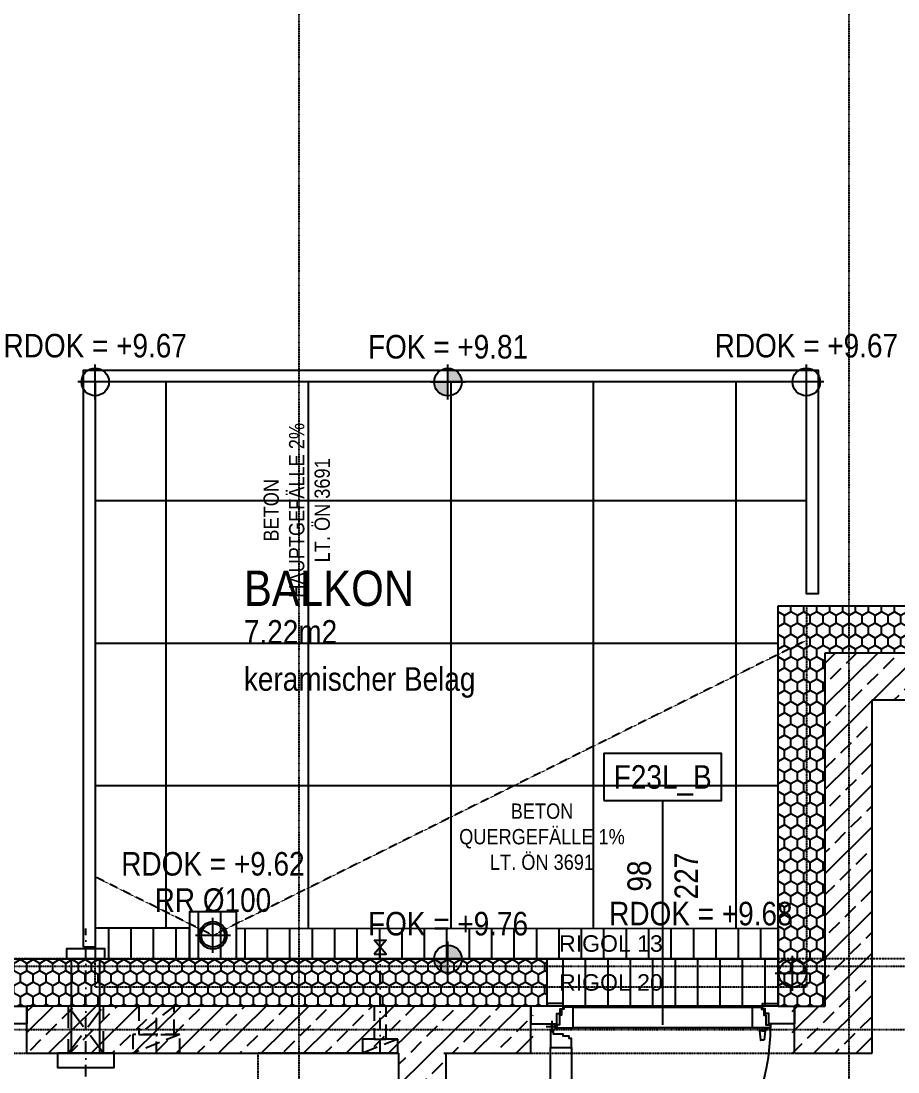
# Model space of a CAD drawing. Header units: millimetres. Extents: x -1798295 to -1733564, y -52013 to 52701.
# Drawn here: x -1763018 to -1759294, y -5672 to -1209 of the extents above; entities that cross this region are included whole.
import ezdxf
from ezdxf.enums import TextEntityAlignment as Align

# ---------------------------------------------------------------- set-up
doc = ezdxf.new("R2010")
doc.units = ezdxf.units.MM
for name, pattern in [('HIDDEN2', [0.1875, 0.125, -0.0625]), ('STRICHLINIE', [0.75, 0.5, -0.25]), ('STRICHPUNKT', [1, 0.5, -0.25, 0, -0.25])]:
    doc.linetypes.add(name, pattern=pattern)
for name, color, linetype in [('01-BFL-G00-L03-M0', 10, 'Continuous'), ('01-HID-G00-L03-ENTWÄSSERUNG', 8, 'HIDDEN2'), ('01-SYM-G00-L03-M0', 8, 'Continuous'), ('01-TXT---------M0', 1, 'Continuous'), ('01-TXT---------PP', 1, 'Continuous'), ('01-TXT-G00-L03-M0', 1, 'Continuous'), ('02-ANS-G00-L03-M0', 8, 'Continuous'), ('02-ANS-G00-L03-Rigol', 8, 'Continuous'), ('02-AXO-G00-L03-M0', 8, 'STRICHPUNKT'), ('02-DIM-G00-L03-ACHSEN', 8, 'Continuous'), ('02-FIL-G00-L03-LILA', 223, 'Continuous'), ('02-FIL-G00-L03-PLATTENBELAG', 253, 'Continuous'), ('02-FIL-G00-L03-STB', 8, 'Continuous'), ('02-HID-G00-L03-M0', 8, 'HIDDEN2'), ('02-TWA---------M0', 4, 'Continuous'), ('02-TWA-G00-L03-M0', 4, 'Continuous'), ('02-WDA---------M0', 8, 'Continuous'), ('02-WDA-G00-L03-M0', 8, 'Continuous'), ('03-SYM-G00-L03-M0', 8, 'Continuous'), ('04-HLP---------M0', 8, 'HIDDEN2'), ('04-STO---------M0', 1, 'Continuous'), ('04-SYM---------EP', 8, 'Continuous'), ('04-SYM-G00-L03-EP', 8, 'Continuous'), ('04-TXT---------EP', 8, 'Continuous'), ('04-TXT-G00-L03-M0', 8, 'Continuous'), ('04-TXT-G00-L03-POS', 8, 'Continuous'), ('05-SYM---------M0', 8, 'Continuous'), ('05-TXT---------PP', 8, 'Continuous'), ('07-SAN---------M0', 8, 'Continuous'), ('07-SAN-G00-L03-M0', 8, 'Continuous'), ('07-TXT-G00-L03-M0', 8, 'Continuous'), ('07_MOB-G00-L03-M0', 6, 'HIDDEN2')]:
    doc.layers.add(name, color=color, linetype=linetype)
doc.styles.add('ARIAL', font='arial.ttf', dxfattribs={"width": 0.85})
doc.styles.get("Standard").update_dxf_attribs({"font": 'arial.ttf'})
doc.dimstyles.new('pp chromy&schneider', dxfattribs={"dimscale": 0.005, "dimtxt": 25, "dimasz": 10, "dimexe": 0, "dimexo": 0, "dimgap": 5, "dimtad": 1, "dimdec": 1, "dimlfac": 100, "dimrnd": 0.1, "dimzin": 9, "dimdsep": 46, "dimtxsty": 'ARIAL', "dimblk": 'c&s kote', "dimcen": 0, "dimse1": 1, "dimse2": 1, "dimclrd": 8, "dimclrt": 8, "dimadec": 0, "dimazin": 0, "dimtfac": 0.75, "dimtdec": 1, "dimtix": 1, "dimtmove": 2, "dimatfit": 0, "dimldrblk": 'NONE', "dimfxl": 1, "dimtolj": 1, "dimlwd": -1, "dimarcsym": 0})
pattern_1 = [(44.70755001056367, (-1820439.006936861, -33596.33596844049), (-89.34302179080515, 90.259761008368), []), (44.70755001056367, (-1820349.205506736, -33596.79433824898), (-89.34302179080515, 90.259761008368), [63.49999999999999, -31.75])]
pattern_2 = [(90.00000069270138, (-1708605.963854944, -10861.87172452254), (-27.4963005757672, 47.6249996675807), [31.74999999999999, -63.49999999999997]), (210.000000692683, (-1708605.963854944, -10861.87172452254), (-27.49630927946677, -47.62499464249742), [31.74999999999999, -63.49999999999997]), (150.000000692683, (-1708605.963854944, -10861.87172452254), (-54.99260985523395, 5.0250832817e-06), [-63.49999999999997, 31.74999999999999])]
pattern_3 = [(90.00000069270138, (-1823605.963310606, -55861.87311484877), (-95.25, -1.1513656057e-06), [])]

# ---------------------------------------------------------------- blocks, each defined once
blk = doc.blocks.new('Fenster Doppelt 196')
at = {"layer": '02-WDA---------M0'}
for points in [[(-1.550000000454019, -0.1999999998079147), (-1.550000000395811, -0.4000000002561137)], [(-0.0699999998323619, -0.2000000008265488), (-0.0700000001234003, -0.4000000013184036)]]:
    blk.add_lwpolyline(points, dxfattribs=at)
at = {"layer": '04-HLP---------M0', "linetype": 'Continuous'}
for p, q in [((-0.0837462240015157, 0.7479937488387804), (-0.0737462241668254, 0.7479937488678843)), ((-0.0837462241761387, 0.7199937489494915), (-0.0737462241668254, 0.7199937489494915)), ((-0.0717462240136229, 0.7459937489184088), (-0.0335253610392101, 0.7417469862703002)), ((-0.0717462242464535, 0.73399374888686), (-0.0717462240136229, 0.7459937489184088)), ((-0.0717462240136229, 0.7459937489184088), (-0.0717462240136229, 0.721993748957175)), ((-0.0717462242464535, 0.73399374888686), (-0.0717462240136229, 0.721993748957175)), ((-0.0717462240136229, 0.721993748957175), (-0.0335253609227948, 0.7262405114597641)), ((-0.0317462240927853, 0.7397592188208364), (-0.0317462242092006, 0.7282282788364683)), ((-0.0317462241509929, 0.7339937488286524), (-0.0317462240345776, 0.7295739200344542)), ((-0.9487221757881344, -0.0950015098205768), (-0.9444754130672663, -0.0567806468025083)), ((-0.9424876456032508, -0.0550015098851873), (-0.9309567055897788, -0.0550015099142911)), ((-0.9367221755674107, -0.0550015098124277), (-0.9323023468023166, -0.0550015098269796)), ((-0.924722175754141, -0.0950015098496806), (-0.9289689381839707, -0.0567806467588525)), ((-0.9507221756502984, -0.1070015098230215), (-0.950722175766714, -0.0970015098282602)), ((-0.9367221756256183, -0.0950015099660959), (-0.9487221757881344, -0.0950015098205768)), ((-0.9487221757881344, -0.0950015098205768), (-0.924722175754141, -0.0950015098496806)), ((-0.9367221756256183, -0.0950015099660959), (-0.924722175754141, -0.0950015098496806)), ((-0.9227221757173538, -0.1070015099248849), (-0.9227221756009383, -0.0970015099737793))]:
    blk.add_line(p, q, dxfattribs=at)
for points in [[(-0.096806594519876, 0.7690715448115955), (-0.0837462241761387, 0.7690715448261471), (-0.0837462244089693, 0.6920591991365656), (-0.172029580513481, 0.6920591984235216), (-0.1720295800478198, 0.7311086799018085), (-0.163292303099297, 0.7311086801491911), (-0.16329230327392, 0.741071545518935), (-0.1377462242380716, 0.7410715455480386), (-0.1377462242962792, 0.7490715454623569), (-0.0968065944034606, 0.7490715451567667)], [(-0.0968065955676139, -0.1007284530205652), (-0.0837462249910459, -0.1007284528313903), (-0.0837462250492536, -0.0237161071272567), (-0.1720295812701806, -0.0237161063996609), (-0.1720295807463117, -0.0627655878342921), (-0.1632923037977889, -0.0627655879652593), (-0.1632923040306196, -0.0727284533058992), (-0.1377462248201482, -0.0727284533932107), (-0.1377462250529788, -0.0807284532784252), (-0.0968065953929909, -0.0807284528564196)]]:
    blk.add_lwpolyline(points, close=True, dxfattribs=at)
for points in [[(-0.1720295810955577, -0.0237161064287648), (-0.1720295805716887, 0.692059198554489)], [(-0.083746224467177, 0.6920591990929097), (-0.0837462249328383, -0.0237161070981529)]]:
    blk.add_lwpolyline(points, dxfattribs=at)
at = {"layer": '04-HLP---------M0', "linetype": 'HIDDEN2', "ltscale": 0.4}
for points in [[(-1.536253773549104, 0.4254716025025119), (-1.519255310820879, 0.4254716024588562), (-1.519255310704465, 0.4534716012713035), (-1.474255310662554, 0.4534716014604784), (-1.474255310662554, 0.4684716012998253), (-1.454255310585722, 0.4684716014453443), (-1.454255310643928, 0.4803716012247607), (-1.432751427986659, 0.4803716012393127), (-1.43275107856607, 0.3905716035369551), (-1.447970599983818, 0.3905716037552338), (-1.447970417211763, 0.3484592559107114), (-1.536253773549104, 0.3484592567401705)], [(-1.523193404544143, -0.1007284520746907), (-1.53625377517892, -0.1007284518127562), (-1.536253774946089, -0.0237161060940707), (-1.44797041872516, -0.0237161054974422), (-1.447970419307239, -0.0627655869757291), (-1.456707696139346, -0.0627655870484887), (-1.456707695964723, -0.0727284524036804), (-1.482253775175195, -0.0727284524618881), (-1.482253775000572, -0.0807284523325507), (-1.52319340466056, -0.0807284518814413)]]:
    blk.add_lwpolyline(points, close=True, dxfattribs=at)
for points in [[(-1.536253775819204, 0.3484592565509956), (-1.536253775062504, -0.0237161061086226)], [(-1.44797041872516, -0.0237161055556499), (-1.447970419772899, 0.3484592559107114)]]:
    blk.add_lwpolyline(points, dxfattribs=at)
at = {"layer": '04-HLP---------M0'}
for points in [[(-1.530263429449405, -0.1379918551829178), (-1.530263429624028, -0.0879918555438053)], [(-0.0897365706623532, -0.1379918561869999), (-0.0897365703713149, -0.0879918565042317)], [(-1.555263429472688, -0.1129918552178424), (-1.505263429367914, -0.1129918553342577)], [(-0.0647365706390701, -0.1129918562801322), (-0.1147365707438439, -0.112991856309236)]]:
    blk.add_lwpolyline(points, dxfattribs=at)
for centre in [(-1.530263429449405, -0.1129918553051539), (-0.0897365706623532, -0.1129918563237879)]:
    blk.add_circle(centre, 0.0047378318458235, dxfattribs=at)
at = {"layer": '04-HLP---------M0', "linetype": 'Continuous'}
for centre, radius, start, end in [((-0.0897365704877302, -0.1129918563383399), 0.8820903924212435, 90.44822280271343, 180.4592351155111), ((-0.0737462240504101, 0.7459937489184088), 0.002, 359.9999998957796, 89.99999989661335), ((-0.0737462241668254, 0.721993748957175), 0.002, 269.9999998966134, 359.9999998957796), ((-0.0337462240131572, 0.7397592187771806), 0.002, 359.9999998957796, 83.65980814921808), ((-0.0337462242459878, 0.7282282788946759), 0.002, 276.3401916426952, 359.9999998957796), ((-0.9424876456032508, -0.0570015097764554), 0.002, 89.9999998999484, 173.659808151612), ((-0.9309567055315708, -0.0570015098637669), 0.002, 6.340191643615963, 89.9999998999484), ((-0.9487221756717191, -0.0970015097263968), 0.002, 89.9999998999484, 179.9999998999484), ((-0.924722175754141, -0.0970015098282602), 0.002, 359.9999998999483, 89.9999998999484)]:
    blk.add_arc(centre, radius, start, end, dxfattribs=at)
at = {"layer": '04-HLP---------M0', "linetype": 'HIDDEN2', "ltscale": 0.4}
blk.add_arc((-1.530263429449405, -0.1129918553488096), 0.6013225274849598, 350.6675586333827, 80.66755860911802, dxfattribs=at)
at = {"layer": '04-STO---------M0'}
for points in [[(-1.620000026829074, -0.1239999734680168), (-1.510000027017667, -0.1239999736426398), (-1.510000026784837, -0.168999973742757), (-1.495000027003698, -0.1689999736117897), (-1.495000027003698, -0.1889999737177277), (-1.48310002707876, -0.1889999737031758), (-1.483100027253384, -0.210503856302239), (-1.550000000512225, -0.2105043877381831), (-1.550000000454019, -0.1999999998079147), (-1.620000026770865, -0.1999999737163307)], [(-1.518000025884248, -0.1200618802395184), (-1.518000025942454, -0.1070015097793657), (-1.44098768022377, -0.107001509895781), (-1.44098767946707, -0.1952848662913311), (-1.480037161149082, -0.1952848656073911), (-1.480037160974459, -0.1865475887752836), (-1.49000002647517, -0.1865475888480432), (-1.490000026766209, -0.161001509957714), (-1.498000026273075, -0.1610015099140583), (-1.498000026040244, -0.1200618801813107)], [(-0.9917999716708434, -0.1070015109726228), (-0.9917999717290511, -0.1239999738463666), (-0.9637999729020519, -0.1239999739045743), (-0.9637999727274292, -0.1689999739319319), (-0.9487999728880819, -0.1689999738737242), (-0.9487999727716667, -0.1889999740378698), (-0.9368999729631466, -0.1889999739651102), (-0.9368999728467317, -0.210503856636933), (-1.026699970709159, -0.2105042060720734), (-1.02669997041812, -0.1952846845961176), (-1.068812318262644, -0.195284867339069), (-1.068812317331319, -0.1070015109435189)], [(-0.9717999718850479, -0.1200618805160047), (-0.9717999717686323, -0.1070015100995079), (-0.8947876259917393, -0.1070015103468904), (-0.8947876254678702, -0.1952848664659541), (-0.9338371068006379, -0.1952848658838775), (-0.9338371072080915, -0.1865475891681854), (-0.9437999723013492, -0.1865475891536334), (-0.943799972475972, -0.1610015101759927), (-0.9517999723320822, -0.1610015101177851), (-0.951799971924629, -0.120061880472349)], [(-0.101999974285718, -0.1200618812436005), (-0.1019999741110951, -0.107001510754344), (-0.1790123199461959, -0.107001510754344), (-0.1790123207028955, -0.1952848671498941), (-0.1399628390790895, -0.1952848665532656), (-0.1399628391372971, -0.1865475897211581), (-0.1299999737530015, -0.1865475898230215), (-0.1299999734619632, -0.1610015108744847), (-0.1219999738386832, -0.1610015108599327), (-0.1219999740715139, -0.1200618811126333)], [(2.67173164e-08, -0.1239999746176181), (-0.1099999730358832, -0.1239999746030662), (-0.1099999733851291, -0.1689999747322872), (-0.1249999731662683, -0.1689999745867681), (-0.124999973224476, -0.1889999746781541), (-0.136899973207619, -0.1889999746344983), (-0.1368999730329961, -0.2105038572190097), (-0.069999999657739, -0.210504388785921), (-0.0699999998323619, -0.2000000008265488), (2.64844857e-08, -0.1999999748368282)]]:
    blk.add_lwpolyline(points, close=True, dxfattribs=at)
at = {"layer": '04-SYM---------EP'}
for points in [[(-1.068812317273112, -0.107001510928967), (-1.44098768022377, -0.107001509895781)], [(-0.8947876259335314, -0.1070015102741308), (-0.1790123200044036, -0.107001510768896)], [(-1.440987679641693, -0.1952848662040196), (-1.068812318204435, -0.1952848633663962)], [(-0.1790123207028955, -0.1952848670916865), (-0.8947876254678702, -0.1952848664659541)]]:
    blk.add_lwpolyline(points, dxfattribs=at)
blk = doc.blocks.new('01-SQM')
at = {"layer": '01-TXT---------M0', "color": 1, "style": 'ARIAL', "width": 0.85}
blk.add_attdef('ROOM', (2e-16, 0), '', height=0.15, dxfattribs=at)
blk.add_attdef('AREA', text='', height=0.1, dxfattribs=at).set_placement((2e-16, -0.0600000000000005), align=Align.TOP_LEFT)
at = {"layer": '01-TXT---------PP', "color": 1, "style": 'ARIAL', "width": 0.85}
blk.add_attdef('NR', text='', height=0.15, dxfattribs=at).set_placement((-0.1173128695050802, 0), align=Align.RIGHT)
blk.add_attdef('FLOOR', text='', height=0.1, dxfattribs=at).set_placement((2e-16, -0.2599999999999998), align=Align.TOP_LEFT)
blk = doc.blocks.new('FENSTER_120')
at = {"layer": '02-WDA---------M0'}
for points in [[(-1.03999999957159, 2.037268e-10), (-1.039999999629799, -0.2000000006519258)], [(-0.0599999998230487, -2.619345e-10), (-0.0599999998812564, -0.2000000007537892)]]:
    blk.add_lwpolyline(points, dxfattribs=at)
at = {"layer": '04-HLP---------M0', "linetype": 'Continuous'}
for p, q in [((-0.0737462250399403, 0.9941938028787259), (-0.0637462250888348, 0.9941938029078299)), ((-0.0617462250520475, 0.9921938029583544), (-0.0235253620776348, 0.9879470403684535)), ((-0.0617462252266705, 0.9801938029413575), (-0.0617462250520475, 0.9921938029583544)), ((-0.0617462250520475, 0.9921938029583544), (-0.0617462250520475, 0.9681938029971204)), ((-0.02174622513121, 0.9859592729044379), (-0.0217462251894176, 0.9744283329200698)), ((-0.0737462251563557, 0.9661938029603334), (-0.0637462252052501, 0.9661938029748851)), ((-0.0617462252266705, 0.9801938029413575), (-0.0617462250520475, 0.9681938029971204)), ((-0.0617462250520475, 0.9681938029971204), (-0.0235253619612195, 0.9724405655288135)), ((-0.0217462250730023, 0.9801938029122536), (-0.0217462250730023, 0.9757739741035036)), ((-0.9849222292541526, 0.1049984899000265), (-0.9806754666496998, 0.143219352903543)), ((-0.9786876992438919, 0.144998489820864), (-0.9671567592304199, 0.1449984898063121)), ((-0.9729222292080519, 0.1449984899081755), (-0.9685024004429575, 0.1449984898936236)), ((-0.9609222293365745, 0.1049984899000265), (-0.965168991824612, 0.1432193529908545)), ((-0.9869222291745243, 0.0929984898975818), (-0.9869222292327322, 0.1029984898923431)), ((-0.9729222292080519, 0.1049984897545073), (-0.9849222292541526, 0.1049984899000265)), ((-0.9849222292541526, 0.1049984899000265), (-0.9609222293365745, 0.1049984899000265)), ((-0.9729222292080519, 0.1049984897545073), (-0.9609222293365745, 0.1049984899000265)), ((-0.9589222292997874, 0.0929984897957184), (-0.9589222292415795, 0.1029984897468239))]:
    blk.add_line(p, q, dxfattribs=at)
for points in [[(-0.0868065956165083, 1.015271598807885), (-0.0737462251563557, 1.01527159885154), (-0.0737462253309786, 0.9382592531619591), (-0.1620295814936981, 0.9382592523761561), (-0.1620295810280368, 0.9773087338544428), (-0.1532923041377217, 0.9773087340872731), (-0.153292304254137, 0.9872715994570171), (-0.1277462252182886, 0.9872715995297768), (-0.1277462252764963, 0.9952715994295434), (-0.0868065954418853, 0.9952715991385048)], [(-0.0868065955583006, 0.0992715475294972), (-0.073746225098148, 0.0992715477186721), (-0.0737462252145633, 0.1762838934373576), (-0.1620295814354904, 0.17628389406309), (-0.1620295809116214, 0.1372344126284588), (-0.1532923039630987, 0.1372344124974916), (-0.1532923041959293, 0.1272715471714036), (-0.127746224985458, 0.1272715470840922), (-0.1277462251600809, 0.1192715472134296), (-0.0868065955583006, 0.1192715476936428)]]:
    blk.add_lwpolyline(points, close=True, dxfattribs=at)
for points in [[(-0.1620295813190751, 0.1762838940485381), (-0.1620295815519057, 0.9382592524925712)], [(-0.0737462253309786, 0.9382592531328556), (-0.073746225098148, 0.1762838934519095)]]:
    blk.add_lwpolyline(points, dxfattribs=at)
at = {"layer": '04-HLP---------M0'}
for points in [[(-0.07973657065304, 0.0620081443630625), (-0.0797365705366247, 0.1120081440312788)], [(-0.0547365706879646, 0.0870081442990341), (-0.1047365707345307, 0.0870081441971706)]]:
    blk.add_lwpolyline(points, dxfattribs=at)
blk.add_circle((-0.07973657065304, 0.0870081442408264), 0.0047378318458235, dxfattribs=at)
at = {"layer": '04-HLP---------M0', "linetype": 'Continuous'}
for centre, radius, start, end in [((-0.0797457412118092, 0.087017223922885), 0.928273762969762, 89.62968969472466, 180.4369473464296), ((-0.0637462250888348, 0.9921938029438024), 0.002, 359.9999999533093, 89.99999995330926), ((-0.0237462250515819, 0.9859592728607822), 0.002, 359.9999999533093, 83.65980820630381), ((-0.0637462251470424, 0.9681938029825689), 0.002, 269.9999999533093, 359.9999999533093), ((-0.0237462251679972, 0.9744283329637256), 0.002, 276.3401916997809, 359.9999999533093), ((-0.9786876991856845, 0.142998489915044), 0.002, 89.99999995664429, 173.6598082095263), ((-0.9671567592304199, 0.1429984898277325), 0.002, 6.340191700701692, 89.99999995664429), ((-0.9849222291959447, 0.1029984899796545), 0.002, 89.99999995664429, 179.9999999558105), ((-0.9609222292201591, 0.1029984898777911), 0.002, 359.9999999558106, 89.99999995664429)]:
    blk.add_arc(centre, radius, start, end, dxfattribs=at)
at = {"layer": '04-STO---------M0'}
for points in [[(-1.008000025467481, 0.0799381191754947), (-1.008000025351065, 0.0929984895774396), (-0.9309876795159651, 0.0929984894173686), (-0.9309876789338885, 0.0047151332546491), (-0.9700371603248639, 0.0047151338076219), (-0.970037160557695, 0.013452410537866), (-0.9800000257673671, 0.0134524105524179), (-0.9800000260001979, 0.0389984895446105), (-0.9880000257981008, 0.0389984895591624), (-0.9880000255652704, 0.0799381192337023)], [(-0.0919999742764048, 0.07993811929191), (-0.0919999742181972, 0.0929984897811664), (-0.1690123199950904, 0.092998489693855), (-0.1690123206935823, 0.0047151333274087), (-0.1299628391279839, 0.0047151339531411), (-0.1299628391279839, 0.0134524107852485), (-0.1199999737436883, 0.0134524106833851), (-0.1199999735108577, 0.038998489631922), (-0.11199997382937, 0.0389984896755777), (-0.1119999741204083, 0.0799381194083253)], [(-1.110000026179475, 0.0760000258596847), (-1.000000026484485, 0.0760000257723732), (-1.000000026193445, 0.0310000257450156), (-0.9850000264123082, 0.0310000258032233), (-0.9850000263541003, 0.0110000256681815), (-0.9731000265455803, 0.0110000257409411), (-0.9731000264291652, -0.0105038569454337), (-1.039999999746214, -0.010504388352274), (-1.039999999688006, -3.055902e-10), (-1.110000026237685, 2.56550265e-08)], [(0.0100000266102143, 0.0760000260197558), (-0.0999999731429853, 0.0760000259178924), (-0.0999999734340236, 0.0310000258032233), (-0.1149999732151627, 0.0310000259341905), (-0.1149999732151627, 0.0110000258282526), (-0.1268999731400981, 0.0110000258719083), (-0.1268999730236828, -0.010503856712603), (-0.0599999997066334, -0.0105043882067548), (-0.0599999998230487, -2.619345e-10), (0.010000026493799, 2.57859938e-08)]]:
    blk.add_lwpolyline(points, close=True, dxfattribs=at)
at = {"layer": '04-SYM---------EP'}
for points in [[(-0.9309876796323806, 0.0929984894610243), (-0.1690123199950904, 0.092998489693855)], [(-0.1690123206353746, 0.0047151333710644), (-0.9309876789338885, 0.0047151332546491)]]:
    blk.add_lwpolyline(points, dxfattribs=at)
blk = doc.blocks.new('04-TXT')
blk.add_line((5.82077e-11, 1.45519e-11), (0.952925950405188, 8.73115e-11))
at = {"layer": '04-TXT---------EP', "color": 8, "style": 'ARIAL', "width": 0.85}
blk.add_attdef('WIDTH', text='', height=0.1, dxfattribs=at).set_placement((0.6321633902607982, 0.05), align=Align.CENTER)
blk.add_attdef('HEIGHT', text='', height=0.1, dxfattribs=at).set_placement((0.6321633902607982, -0.05), align=Align.TOP_CENTER)
blk = doc.blocks.new('03-rar')
blk.add_circle((0, 0), 0.05)
at = {"layer": '01-TXT---------M0', "color": 8, "style": 'ARIAL', "width": 0.85}
blk.add_attdef('RR', text='', height=0.1, dxfattribs=at).set_placement((0, 0.1), align=Align.CENTER)
blk = doc.blocks.new('01-HK1')
for p, q in [((-0.0005104927695356, -0.0742200525855878), (-0.0005104928277433, 0.0742174473853083)), ((0.0737082572304644, -1.3025855878e-06), (-0.0747292428277433, -1.3025710359e-06))]:
    blk.add_line(p, q)
blk.add_circle((-0.000510492885951, -1.3026001398e-06), 0.05859375)
for points in [[(-0.0005104928277433, 0.0585924474144122), (0.0409215451800265, 0.0414307353494223), (-0.000510492885951, -1.3026001398e-06)], [(-0.000510492885951, -1.3026001398e-06), (0.0580832571722567, -1.3025710359e-06), (0.0409215451800265, 0.0414307353494223)], [(-0.0591042428277433, -1.3026292436e-06), (-0.0419425307190977, -0.0414333405642538), (-0.000510492885951, -1.3026001398e-06)], [(-0.0419425307190977, -0.0414333405642538), (-0.0005104927695356, -0.0585950526146917), (-0.000510492885951, -1.3026001398e-06)]]:
    blk.add_solid(points)
at = {"layer": '01-TXT---------M0', "color": 8, "style": 'ARIAL', "width": 0.85}
blk.add_attdef('HEIGHT', text='', height=0.1, dxfattribs=at).set_placement((0, 0.2), align=Align.TOP_CENTER)
blk = doc.blocks.new('WANDLÜFER')
at = {"layer": '02-TWA---------M0', "linetype": 'HIDDEN2', "ltscale": 0.75}
for points in [[(0.0750000000116415, 7.566996e-10), (0.0750000000116415, -0.1999999995459802), (-0.0750000000116415, -0.1999999996041879), (-0.0750000000116415, -7.566996e-10), (0.0750000000116415, 7.566996e-10)], [(-0.0750000000261935, 8.149073e-10), (0.0750000000116415, -0.1999999996041879)], [(0.0750000000116415, 7.566996e-10), (-0.0750000000116415, -0.1999999997206032)]]:
    blk.add_lwpolyline(points, dxfattribs=at)
at = {"layer": '07-SAN---------M0', "linetype": 'STRICHPUNKT', "ltscale": 0.1}
blk.add_lwpolyline([(2.910383e-10, 0.9999999999272404), (0, -0.5299999998533167)], dxfattribs=at)
at = {"layer": '07-SAN---------M0'}
for points in [[(2.91038e-11, 1.3969839e-09), (-0.1200000000098953, 1.1059456e-09), (-0.1200000000244472, 0.0600000013364479), (0.1199999999662396, 0.0600000012200326), (0.1200000000244472, 7.566996e-10)], [(0.0799999996088445, -0.3999776796990773), (-0.0800000002491288, -0.3999776796408696), (-0.0800000003073365, -0.4449776791152546), (0.0799999996088445, -0.4449776792025661)]]:
    blk.add_lwpolyline(points, close=True, dxfattribs=at)
for points in [[(-0.0600000000558794, -8.73115e-11), (-0.06000000028871, -0.4000392678863136)], [(0.059999999939464, -1.455192e-10), (0.0599999995902181, -0.4000392679445214)]]:
    blk.add_lwpolyline(points, dxfattribs=at)
blk = doc.blocks.new('01-HK2')
for p, q in [((0, -0.0979687499784632), (-5.82077e-11, 0.097968750007567)), ((0.0979687499930151, -1.45519e-11), (-0.0979687500512228, 2.91038e-11))]:
    blk.add_line(p, q)
blk.add_circle((0, -1.45519e-11), 0.0773437499974615)
at = {"layer": '01-TXT---------M0', "color": 8, "style": 'ARIAL', "width": 0.85}
blk.add_attdef('HEIGHT', text='', height=0.1, rotation=359.9999999966649, dxfattribs=at).set_placement((0, 0.13200000001234), align=Align.BOTTOM_CENTER)
blk = doc.blocks.new('c&s kote')
at = {"color": 8}
for p, q in [((0, -2.000000000465659), (0, 1.999999999534338)), ((0, 1.999999999534338), (0, -2.000000000465659)), ((-2.000000000116413, -4.656613e-10), (2, -4.656613e-10)), ((2, -4.656613e-10), (-2.000000000116413, -4.656613e-10))]:
    blk.add_line(p, q, dxfattribs=at)
blk.add_circle((0, -4.656613e-10), 0.5, dxfattribs=at)
blk = doc.blocks.new('*D277')
at = {"layer": '02-DIM-G00-L03-ACHSEN', "color": 8, "transparency": 16777216}
blk.add_arc((-1737493.332530812, 3998.12668568769), 378.2541156847962, 0.0075744092241784, 89.99242697751104, dxfattribs=at)
at = {"layer": 'Defpoints', "color": 0, "transparency": 16777216}
for p in [(-1737493.332560602, 6461.826077578706), (-1737165.754859832, 4187.25374749524), (-1768782.596311918, 3998.126306727296), (-1735093.332529804, 3998.126714755199), (-1737493.332138274, -28465.61571684654)]:
    blk.add_point(p, dxfattribs=at)
at = {"layer": '02-DIM-G00-L03-ACHSEN', "color": 8, "transparency": 16777216, "xscale": 0.05, "yscale": 0.05, "zscale": 0.05}
for p, rotation in [((-1737493.332535386, 4376.380801372346), 179.9962138351538), ((-1737115.078415127, 3998.126690268866), 270.0037875515814)]:
    blk.add_blockref('c&s kote', p, dxfattribs=dict(at, rotation=rotation))
at = {"layer": '02-DIM-G00-L03-ACHSEN', "color": 8, "transparency": 16777216, "insert": (-1737225.803677465, 4265.655545510119), "char_height": 0.125, "attachment_point": 5, "rotation": 315.0000006933677, "style": 'ARIAL'}
blk.add_mtext('\\A1;90.00°', dxfattribs=at)
blk = doc.blocks.new('_None')
blk = doc.blocks.new('*D278')
at = {"layer": '02-DIM-G00-L03-ACHSEN', "color": 8, "transparency": 16777216}
blk.add_arc((-1765663.332175776, -25395.21297526453), 946.5228541814243, 179.315510984212, 269.9969740471802, dxfattribs=at)
at = {"layer": 'Defpoints', "color": 0, "transparency": 16777216}
for p in [(-1765663.332560818, 6461.825736365398), (-1768705.963679539, -25358.70143405337), (-1735093.332170704, -25762.05260524573), (-1766486.804648281, -25861.90195147193), (-1765663.332138665, -28465.61605804507)]:
    blk.add_point(p, dxfattribs=at)
at = {"layer": '02-DIM-G00-L03-ACHSEN', "color": 8, "transparency": 16777216, "xscale": 0.05, "yscale": 0.05, "zscale": 0.05}
for p, rotation in [((-1766609.786887809, -25383.85553017794), 89.31399766154718), ((-1765663.332164336, -26341.735829446), 359.998487369845)]:
    blk.add_blockref('c&s kote', p, dxfattribs=dict(at, rotation=rotation))
at = {"layer": '02-DIM-G00-L03-ACHSEN', "color": 8, "transparency": 16777216, "insert": (-1766336.565207875, -26060.415698105), "char_height": 0.125, "attachment_point": 5, "rotation": 314.65624251569625, "style": 'ARIAL'}
blk.add_mtext('\\A1;90.69°', dxfattribs=at)
blk = doc.blocks.new('*D279')
at = {"layer": '02-DIM-G00-L03-ACHSEN', "color": 8, "transparency": 16777216}
blk.add_arc((-1737493.332171313, -25733.2526342927), 916.2710271521277, 270.0031272665841, 359.3093577650949, dxfattribs=at)
at = {"layer": 'Defpoints', "color": 0, "transparency": 16777216}
for p in [(-1737493.332560602, 6461.826077578706), (-1768705.963679539, -25358.7014340536), (-1735093.332170704, -25762.05260524561), (-1737038.374207984, -26528.59271677467), (-1737493.332138274, -28465.61571684666)]:
    blk.add_point(p, dxfattribs=at)
at = {"layer": '02-DIM-G00-L03-ACHSEN', "color": 8, "transparency": 16777216, "xscale": 0.05, "yscale": 0.05, "zscale": 0.05}
for p, rotation in [((-1736577.127108417, -25744.24708395591), 89.31092105198894), ((-1737493.332160233, -26649.5236614449), 180.0015639796901)]:
    blk.add_blockref('c&s kote', p, dxfattribs=dict(at, rotation=rotation))
at = {"layer": '02-DIM-G00-L03-ACHSEN', "color": 8, "transparency": 16777216, "insert": (-1736849.392025025, -26384.96640858799), "char_height": 0.125, "attachment_point": 5, "rotation": 44.6562425158394, "style": 'ARIAL'}
blk.add_mtext('\\A1;89.31°', dxfattribs=at)
blk = doc.blocks.new('türachse&qualität')
at = {"layer": '05-SYM---------M0'}
blk.add_line((-0.4000000001396984, -7.27596e-11), (-0.4000000001396984, -7.27596e-11), dxfattribs=at)
at = {"layer": '05-TXT---------PP'}
blk.add_lwpolyline([(-0.4999999841093087, -0.2500000064756023), (-0.5000000159488991, 0.2499999934952939), (-0.700000015902333, 0.2499999807623681), (-0.6999999840627426, -0.2500000192376319)], close=True, dxfattribs=at)
at = {"layer": '05-TXT---------PP', "color": 8, "style": 'ARIAL', "text_generation_flag": 6, "width": 0.85}
blk.add_attdef('POS.NR.', text='', height=0.1, rotation=269.9999999966649, dxfattribs=at).set_placement((-0.6529232178698408, -0.0111808992531337), align=Align.TOP_CENTER)
blk = doc.blocks.new('07_Kemper-ventil')
at = {"layer": '02-TWA---------M0', "linetype": 'HIDDEN2', "ltscale": 0.5}
for points in [[(-0.0749999998952262, -1.45519e-11), (-0.0750000000116415, -0.0600000000267755), (0.0749999998952262, -0.0600000000267755), (0.0749999998370186, -1.45519e-11), (-0.0749999998952262, -1.45519e-11)], [(-0.0250000001979061, -0.0599999999976717), (-0.0250000001396984, -0.1999999999679858), (0.0249999998486601, -0.1999999999388819), (0.0250000000814907, -0.0599999999976717)]]:
    blk.add_lwpolyline(points, close=True, dxfattribs=at)
blk.add_lwpolyline([(-0.0750000000698492, -0.0600000000267755), (0.0749999998370186, -1.45519e-11)], dxfattribs=at)
at = {"layer": '07-SAN---------M0', "linetype": 'STRICHPUNKT', "ltscale": 0.1}
blk.add_lwpolyline([(0, 0), (-2.328306e-10, -0.4799999999377178)], dxfattribs=at)
at = {"layer": '07-SAN---------M0'}
for points in [[(0.0249999993829988, -0.4199999999254942), (-0.0250000006053597, -0.4199999999109423), (-6.984919e-10, -0.4499999999097783), (0.0249999993247911, -0.4199999999109423)], [(0.0249999994994141, -0.4799999999231659), (-0.0250000004889444, -0.4799999999231659), (-5.820766e-10, -0.449999999953434), (0.0249999994412065, -0.4799999999377178)]]:
    blk.add_lwpolyline(points, close=True, dxfattribs=at)
blk = doc.blocks.new('WDB_KLIMA-AUSSEN')
at = {"layer": '02-TWA---------M0', "linetype": 'HIDDEN2', "ltscale": 0.5}
for points in [[(-0.099999999976717, 1.45519e-11), (-0.099999999976717, -0.0799999999871943), (0.0999999998603016, -0.0800000000308501), (0.0999999997438863, -1.45519e-11), (-0.099999999976717, 1.45519e-11)], [(-0.0750000002444722, -0.080000000045402), (-0.0750000002444722, -0.1999999999970896), (0.0749999998370186, -0.1999999998661224), (0.0750000001862645, -0.0799999999144348)]]:
    blk.add_lwpolyline(points, close=True, dxfattribs=at)
for points in [[(-0.1000000000349246, -0.0799999999871943), (0.0999999997438863, -1.45519e-11)], [(-0.0750000001862645, -0.1999999999825377), (0.0750000002444722, -0.0800000000308501)]]:
    blk.add_lwpolyline(points, dxfattribs=at)
at = {"layer": '07-SAN---------M0', "linetype": 'STRICHPUNKT', "ltscale": 0.1}
blk.add_lwpolyline([(-5.82077e-11, 2.91038e-11), (-2.328306e-10, -0.19999999992433)], dxfattribs=at)

msp = doc.modelspace()

# ---------------------------------------------------------------- hatches: boundary and pattern name
at = {"layer": '02-ANS-G00-L03-Rigol', "true_color": 0x636466}
h = msp.add_hatch(dxfattribs=at)
h.set_pattern_fill('ANSI31', color=251, scale=29.99999999999999, angle=512.0465419681504, style=0)
h.set_pattern_definition(pattern_3)
h.paths.add_polyline_path([(-1762103.332420162, -5191.872371186779), (-1762103.332422638, -4991.872371189689), (-1762303.332422708, -4991.872373607672), (-1762303.332420464, -5191.872373590211)])
h = msp.add_hatch(dxfattribs=at)
h.set_pattern_fill('ANSI31', color=251, scale=29.99999999999999, angle=512.0465419681504, style=0)
h.set_pattern_definition(pattern_3)
h.paths.add_polyline_path([(-1762303.332420464, -5191.872373590211), (-1762303.332422099, -5061.441432105691), (-1762703.332421366, -5061.441436927111), (-1762703.332419789, -5191.87237855715)])
h = msp.add_hatch(dxfattribs=at)
h.set_pattern_fill('ANSI31', color=251, scale=29.99999999999999, angle=512.0465419681504, style=0)
h.set_pattern_definition([(90.00000069270138, (-1722633.331411934, -88554.50339676264), (-95.25, -1.1513656127e-06), [])])
h.paths.add_polyline_path([(-1759803.332421396, -5061.872343957388), (-1759803.332420057, -5191.872344020252), (-1762103.332420045, -5191.894691350913), (-1762103.33242168, -5061.441429687707)])
h = msp.add_hatch(dxfattribs=at)
h.set_pattern_fill('ANSI31', color=251, scale=29.99999999999999, angle=512.3389926381877, style=0)
h.set_pattern_definition([(270.0000006795812, (-1789290.951819714, 64699.66209845911), (95.25, 1.1297534909e-06), [])])
h.paths.add_polyline_path([(-1759803.332420115, -5191.8723440057), (-1759803.33241793, -5391.872344060996), (-1760783.332417678, -5391.872355909116), (-1760783.332420038, -5191.872355999338)])
at = {"layer": '02-FIL-G00-L03-LILA', "true_color": 0x636466}
h = msp.add_hatch(dxfattribs=at)
h.set_pattern_fill('HONEY', color=251, scale=9.999999999999996, angle=107.0465419682704, style=0)
h.set_pattern_definition(pattern_2)
h.paths.add_polyline_path([(-1759803.332437959, -3691.872343409072), (-1759803.332419766, -5191.872343481831), (-1759803.33241793, -5391.872344206515), (-1759733.332417282, -5391.872343229255), (-1759603.332417394, -5391.872341002724), (-1759603.332435587, -3891.872341002724), (-1758663.332430927, -3891.950213307494), (-1758663.332430928, -3891.87233084601), (-1758593.332430863, -3891.872329504951), (-1758593.332433164, -3691.950213904747), (-1758593.332433165, -3691.872329609724)])
h = msp.add_hatch(dxfattribs=at)
h.set_pattern_fill('HONEY', color=251, scale=9.999999999999996, angle=107.0465419682704, style=0)
h.set_pattern_definition(pattern_2)
h.paths.add_polyline_path([(-1762703.332419731, -5191.872378659013), (-1763063.332419833, -5191.872383011381), (-1763063.332417415, -5391.872382586464), (-1762993.33241735, -5391.872382293143), (-1760853.332417278, -5391.872356638996), (-1760783.332417737, -5391.872355967325), (-1760783.332420038, -5191.87989840252), (-1762703.33241973, -5191.894698823148)])
at = {"layer": '02-FIL-G00-L03-STB', "true_color": 0x636466}
h = msp.add_hatch(dxfattribs=at)
h.set_pattern_fill('ANSI33', color=251, scale=19.99999999999999, angle=107.0465419682704, style=0)
h.set_pattern_definition(pattern_1)
h.paths.add_polyline_path([(-1758663.332435875, -3891.950213365701), (-1759603.332435762, -3891.872341075483), (-1759603.332417511, -5391.872341046379), (-1759743.332417525, -5391.872342724417), (-1759743.332415107, -5591.872342721507), (-1759403.332415139, -5591.872338640038), (-1759403.332433274, -4091.872338625486), (-1758663.332433457, -4091.950213348238)])
h = msp.add_hatch(dxfattribs=at)
h.set_pattern_fill('ANSI33', color=251, scale=19.99999999999999, angle=107.0465419682704, style=0)
h.set_pattern_definition(pattern_1)
h.paths.add_polyline_path([(-1762993.332417466, -5391.872382031208), (-1762993.332416558, -5471.87238207661), (-1762993.332415107, -5591.872382071954), (-1761413.332415207, -5591.872362926224), (-1761413.332377142, -8571.872363198629), (-1761213.332377072, -8571.872361071684), (-1761213.332415137, -5591.872360581001), (-1760843.332415374, -5591.872356093183), (-1760843.332417443, -5391.872356576307)])

# ---------------------------------------------------------------- linework, layer by layer
at = {"layer": '01-BFL-G00-L03-M0', "color": 251, "linetype": 'STRICHLINIE', "true_color": 0x636466}
msp.add_lwpolyline([(-1750943.332419955, -5191.87223629238), (-1781082.868803516, -5191.872600604198), (-1781057.271727914, 4161.179738887155), (-1781030.660369203, 9392.32807255582), (-1750889.02183282, 9467.190196940554), (-1750943.335341066, 4241.369087129998), (-1750943.332419955, -5191.87223629238)], close=True, dxfattribs=at)
at = {"layer": '01-HID-G00-L03-ENTWÄSSERUNG', "color": 251, "true_color": 0x636466}
for points in [[(-1761630.96394885, -3086.872365712785, 0, 0, 0), (-1761630.963945885, -3336.872365712785, 49.99999999999992, 0, 0), (-1761630.96394413, -3486.872365765172, 0, 0, 0)], [(-1760605.96392686, -4889.324785588804, 0, 0, 0), (-1760855.963926919, -4889.324788844111, 49.99999999999992, 0, 0), (-1761005.963926942, -4889.32479089043, 0, 0, 0)]]:
    msp.add_lwpolyline(points, format="xyseb", dxfattribs=at)
msp.add_lwpolyline([(-1759683.332436123, -3839.267561204666), (-1762203.332421173, -5091.872372651888), (-1762703.332424003, -4843.339684936495)], dxfattribs=at)
at = {"layer": '02-ANS-G00-L03-M0', "color": 251, "true_color": 0x636466}
msp.add_lwpolyline([(-1762753.33242044, -5141.872379158733), (-1762753.332450002, -2691.872379147091), (-1759633.332449949, -2691.87234142654), (-1759633.332438463, -3641.872341263559), (-1759683.332438394, -3641.872341868053), (-1759683.332449216, -2741.872342063049), (-1762703.33244941, -2741.872378545509), (-1762703.332420452, -5141.872378554239), (-1762753.33242044, -5141.872379144181)], dxfattribs=at)
at = {"layer": '02-ANS-G00-L03-Rigol', "color": 251, "true_color": 0x636466}
for points in [[(-1762103.332420162, -5191.872371186779), (-1762103.332422638, -4991.872371189689), (-1762303.332422708, -4991.872373607672), (-1762303.332420464, -5191.872373590211)], [(-1762303.332420464, -5191.872373590211), (-1762303.332422099, -5061.441432105691), (-1762703.332421366, -5061.441436927111), (-1762703.332419789, -5191.87237855715), (-1762303.332420464, -5191.872373532002)], [(-1759803.332421396, -5061.872343957388), (-1759803.332420057, -5191.872344020252), (-1762103.332420045, -5191.894691350913), (-1762103.33242168, -5061.441429687707)], [(-1759803.332420115, -5191.8723440057), (-1759803.33241793, -5391.872344060996), (-1760783.332417678, -5391.872355909116), (-1760783.332420038, -5191.872355999338)]]:
    msp.add_lwpolyline(points, close=True, dxfattribs=at)
at = {"layer": '02-AXO-G00-L03-M0', "color": 251, "true_color": 0x636466}
for points in [[(-1761838.332553065, 6461.825782623994), (-1761838.332130854, -28465.61601180125)], [(-1759503.332792976, 6461.825810926711), (-1759503.332370706, -28465.61598349853)], [(-1768705.963922875, -5221.872451607531), (-1735093.332418858, -5221.872044549565)], [(-1768705.963919727, -5491.872451175048), (-1735093.332415711, -5491.872044117082)]]:
    msp.add_lwpolyline(points, dxfattribs=at)
at = {"layer": '02-FIL-G00-L03-PLATTENBELAG', "color": 251, "true_color": 0x636466}
for points in [[(-1762403.332449596, -2741.872374758459), (-1762403.332421666, -5061.656904090996)], [(-1761798.33244944, -2741.872367487711), (-1761798.332421452, -5061.656896820249)], [(-1761193.332449342, -2741.872360304282), (-1761193.332421354, -5061.656889651371)], [(-1760588.332449186, -2741.872353033534), (-1760588.332421198, -5061.656882380623)], [(-1759983.33244903, -2741.872345733682), (-1759983.3324211, -5061.656875066219)], [(-1759683.332443111, -3246.872342475159), (-1762703.332443187, -3246.872378826651)], [(-1759803.332436083, -3851.872343921881), (-1762703.332436048, -3851.872378837128)], [(-1759803.332428768, -4456.872343932357), (-1762703.332428733, -4456.872378862157)]]:
    msp.add_lwpolyline(points, dxfattribs=at)
at = {"layer": '02-HID-G00-L03-M0', "color": 251, "true_color": 0x636466}
for points in [[(-1759683.332437847, -3691.872341943724), (-1759683.332418378, -5311.872342593902), (-1759683.33241832, -5311.872342579349), (-1762703.332418455, -5311.872379090914), (-1762703.332419789, -5191.872378571702)], [(-1760783.332419631, -5191.872355155328), (-1759803.332419824, -5191.872343467279)], [(-1764613.332415044, -5591.872402341564), (-1762993.332414932, -5591.872383527145)], [(-1760853.332415209, -5591.872356155873), (-1759733.332414923, -5591.872342542403)]]:
    msp.add_lwpolyline(points, dxfattribs=at)
at = {"layer": '02-TWA-G00-L03-M0', "color": 251, "true_color": 0x636466}
for p, q in [((-1759603.332435587, -3891.872341002724), (-1758663.332435759, -3891.950213307494)), ((-1759403.332433158, -4091.872338581829), (-1758663.332433283, -4091.950213290028)), ((-1759733.332417282, -5391.872342545314), (-1759603.332417394, -5391.872340988172)), ((-1762993.332414932, -5591.872381999195), (-1761413.33241509, -5591.87236289712)), ((-1761413.332376967, -8571.872363169525), (-1761413.33241509, -5591.872362926224)), ((-1761213.332376955, -8571.872360824302), (-1761213.332415021, -5591.872360522793)), ((-1759733.332414923, -5591.872342556955), (-1759403.332415023, -5591.87233858183))]:
    msp.add_line(p, q, dxfattribs=at)
for points in [[(-1759603.332417394, -5391.87234097362), (-1759603.332435587, -3891.872341017275)], [(-1759403.332415023, -5591.872338596382), (-1759403.332433158, -4091.872338567277)], [(-1761223.332414972, -5591.872360658243), (-1760853.332415209, -5591.872356170425), (-1760853.332417278, -5391.872356653548), (-1762993.332417292, -5391.872381987552)], [(-1762993.332414932, -5591.872383541697), (-1762993.33241735, -5391.872383486401)], [(-1759733.332414923, -5591.872342469644), (-1759733.332417282, -5391.872342297931)]]:
    msp.add_lwpolyline(points, dxfattribs=at)
at = {"layer": '02-WDA-G00-L03-M0', "color": 251, "true_color": 0x636466}
for p, q in [((-1759803.332437959, -3691.872343409072), (-1758593.332433339, -3691.872329624275)), ((-1763063.332420125, -5191.872383025933), (-1760783.332419747, -5191.872355431813))]:
    msp.add_line(p, q, dxfattribs=at)
msp.add_lwpolyline([(-1759803.332419766, -5191.872343467279), (-1759803.332437959, -3691.872343409072)], dxfattribs=at)
at = {"layer": '07_MOB-G00-L03-M0', "color": 251, "true_color": 0x636466}
msp.add_lwpolyline([(-1761413.332923767, -5591.872362868024), (-1762013.332923744, -5591.872369350728), (-1762013.332910808, -6791.872369347818), (-1761413.338980086, -6791.872362108486)], close=True, dxfattribs=at)

# ---------------------------------------------------------------- block references
at = {"layer": '01-SYM-G00-L03-M0', "color": 251, "true_color": 0x636466}
ref = msp.add_blockref('01-HK2', (-1762703.332449351, -2741.872378472749), dxfattribs=dict(at, xscale=757.5757580624572, yscale=757.5757580613005, zscale=757.5757580681659, rotation=7.103270536e-07))
ref.add_attrib('HEIGHT', 'RDOK = +9.67', dxfattribs={"layer": '01-TXT---------M0', "color": 8, "height": 99.99999999999996, "rotation": 7.068753871e-07, "style": 'ARIAL', "width": 0.85}).set_placement((-1762703.332450307, -2667.653628370886), align=Align.BOTTOM_CENTER)
at = {"layer": '01-SYM-G00-L03-M0', "color": 251, "true_color": 0x636466, "xscale": 999.9999999999995, "yscale": 999.9999999999995, "zscale": 999.9999999999995, "rotation": 4.19682703787e-05}
for p, values in [((-1761204.832449067, -2742.381551078368), {'HEIGHT': 'FOK = +9.81'}), ((-1761204.832419453, -5191.872360673231), {'HEIGHT': 'FOK = +9.76'})]:
    msp.add_blockref('01-HK1', p, dxfattribs=at).add_auto_attribs(values)
at = {"layer": '01-SYM-G00-L03-M0', "color": 251, "true_color": 0x636466}
ref = msp.add_blockref('01-HK2', (-1759683.332449274, -2741.872342048497), dxfattribs=dict(at, xscale=757.5757580624572, yscale=757.5757580613005, zscale=757.5757580681659, rotation=7.103270536e-07))
ref.add_attrib('HEIGHT', 'RDOK = +9.67', dxfattribs={"layer": '01-TXT---------M0', "color": 8, "height": 99.99999999999996, "rotation": 7.068753871e-07, "style": 'ARIAL', "width": 0.85}).set_placement((-1759683.332450288, -2667.653591946633), align=Align.BOTTOM_CENTER)
ref = msp.add_blockref('01-HK2', (-1762203.332421173, -5091.872372637336), dxfattribs=dict(at, xscale=757.5757580624572, yscale=757.5757580613005, zscale=757.5757580681659, rotation=7.103270536e-07))
ref.add_attrib('HEIGHT', 'RDOK = +9.62', dxfattribs={"layer": '01-TXT---------M0', "color": 8, "height": 99.99999999999996, "rotation": 7.068753871e-07, "style": 'ARIAL', "width": 0.85}).set_placement((-1762203.332424, -4867.653622483086), align=Align.BOTTOM_CENTER)
ref = msp.add_blockref('01-HK2', (-1759741.926169145, -5253.278593345953), dxfattribs=dict(at, xscale=757.5757580624572, yscale=757.5757580613005, zscale=757.5757580681659, rotation=7.103270536e-07))
ref.add_attrib('HEIGHT', 'RDOK = +9.68', dxfattribs={"layer": '01-TXT---------M0', "color": 8, "height": 99.99999999999996, "rotation": 7.068753871e-07, "style": 'ARIAL', "width": 0.85}).set_placement((-1759741.926171367, -5079.059843238269), align=Align.BOTTOM_RIGHT)
at = {"layer": '01-TXT-G00-L03-M0', "color": 251, "true_color": 0x636466, "xscale": 999.9999999999995, "yscale": 999.9999999999995, "zscale": 999.9999999999995, "rotation": 6.862241349e-07}
msp.add_blockref('01-SQM', (-1762071.792982644, -3693.074893655249), dxfattribs=at).add_auto_attribs({'ROOM': 'BALKON', 'AREA': '7.22m2', 'FLOOR': 'keramischer Belag'})
at = {"layer": '03-SYM-G00-L03-M0', "color": 251, "true_color": 0x636466, "xscale": 999.9999999999995, "yscale": 999.9999999999995, "zscale": 999.9999999999995, "rotation": 6.927013867e-07}
msp.add_blockref('03-rar', (-1762203.332421115, -5091.87237266644), dxfattribs=at).add_auto_attribs({'RR': 'RR %%c100'})
at = {"layer": '04-SYM-G00-L03-EP', "color": 251, "true_color": 0x636466, "yscale": 999.9999999999995, "zscale": 999.9999999999995}
for name, p, xscale, rotation in [('Fenster Doppelt 196', (-1762993.332415049, -5591.872382086505), -999.9999999999995, 180.000000686638), ('FENSTER_120', (-1760843.332417385, -5391.872356430788), 999.9999999999995, 180.0000006835621)]:
    msp.add_blockref(name, p, dxfattribs=dict(at, xscale=xscale, rotation=rotation))
at = {"layer": '04-TXT-G00-L03-M0', "color": 251, "true_color": 0x636466, "xscale": 999.9999999999995, "yscale": 999.9999999999995, "zscale": 999.9999999999995, "rotation": 90.00000065619658}
msp.add_blockref('04-TXT', (-1760293.332416371, -5471.872350045007), dxfattribs=at).add_auto_attribs({'WIDTH': '98', 'HEIGHT': '227'})
at = {"layer": '04-TXT-G00-L03-POS', "color": 251, "true_color": 0x636466}
ref = msp.add_blockref('türachse&qualität', (-1760293.332446818, -5018.946399654371), dxfattribs=dict(at, xscale=999.9999999999995, yscale=999.9999999999995, zscale=999.9999999999995, rotation=269.9999970397506))
ref.add_attrib('POS.NR.', 'F23L_B', dxfattribs={"layer": '05-TXT---------PP', "color": 8, "height": 99.99999999999984, "rotation": 179.9999970349817, "style": 'ARIAL', "text_generation_flag": 6, "width": 0.85}).set_placement((-1760293.332428577, -4418.946399619446), align=Align.MIDDLE_CENTER)
at = {"layer": '07-SAN-G00-L03-M0', "color": 251, "true_color": 0x636466, "yscale": 999.9999999999995, "zscale": 999.9999999999995}
for name, p, xscale, rotation in [('WANDLÜFER', (-1762743.33241499, -5591.87237900582), -999.9999999999995, 180.0000006782788), ('07_Kemper-ventil', (-1761493.332415223, -5591.87236421356), 999.9999999999995, 180.0000006886835), ('WDB_KLIMA-AUSSEN', (-1762443.332415002, -5591.87237534974), 999.9999999999995, 180.000000723073)]:
    msp.add_blockref(name, p, dxfattribs=dict(at, xscale=xscale, rotation=rotation))

# ---------------------------------------------------------------- texts
at = {"layer": '01-HID-G00-L03-ENTWÄSSERUNG', "color": 251, "true_color": 0x636466, "char_height": 64.99999999999996, "attachment_point": 8, "style": 'ARIAL'}
for s, insert, width, rotation in [('BETON\\PHAUPTGEFÄLLE 2%\\PLT. ÖN 3691', (-1761705.963946443, -3286.872366587515), 880.0999999999996, 90.00000439537746), ('BETON QUERGEFÄLLE 1%\\PLT. ÖN 3691', (-1760805.963927895, -4814.324788227976), 764.5999999999997, 6.949574921832233e-07)]:
    msp.add_mtext(s, dxfattribs=dict(at, insert=insert, width=width, rotation=rotation))
at = {"layer": '07-TXT-G00-L03-M0', "color": 251, "true_color": 0x636466, "char_height": 69.99999999999997, "width": 1060.299999999999, "attachment_point": 4, "rotation": 6.927013849212264e-07}
for s, insert in [('{\\fArial|b0|i0|c0|p34;RIGOL 13}', (-1760733.332420489, -5126.672623225568)), ('{\\fArial|b0|i0|c0|p34;RIGOL 20}', (-1760733.332418491, -5291.872354920451))]:
    msp.add_mtext(s, dxfattribs=dict(at, insert=insert))

# ---------------------------------------------------------------- dimensions: what is measured, and where the dimension line sits
at = {"layer": '02-DIM-G00-L03-ACHSEN', "color": 251, "true_color": 0x636466}
for base, line1, line2, picture, middle in [((-1737165.754859832, 4187.25374749524), ((-1768782.596311918, 3998.126306727209), (-1735093.332529804, 3998.126714755308)), ((-1737493.332560602, 6461.826077578823), (-1737493.332138274, -28465.61571684642)), '*D277', (-1737225.803677465, 4265.655545510119)), ((-1737038.374207984, -26528.59271677467), ((-1737493.332560602, 6461.826077578823), (-1737493.332138274, -28465.61571684642)), ((-1768705.963679539, -25358.7014340534), (-1735093.332170704, -25762.05260524573)), '*D279', (-1736849.392025025, -26384.96640858823)), ((-1766486.804648281, -25861.90195147193), ((-1765663.332560819, 6461.825736365492), (-1765663.332138665, -28465.6160580452)), ((-1768705.963679539, -25358.7014340534), (-1735093.332170704, -25762.05260524573)), '*D278', (-1766336.565207875, -26060.415698105))]:
    dim = msp.add_angular_dim_2l(base=base, line1=line1, line2=line2, dimstyle='pp chromy&schneider', override={"dimzin": 8, "dimadec": 2}, dxfattribs=at)
    dim.commit()
    dim.dimension.update_dxf_attribs({"geometry": picture, "text_midpoint": middle})

doc.saveas('drawing.dxf')
